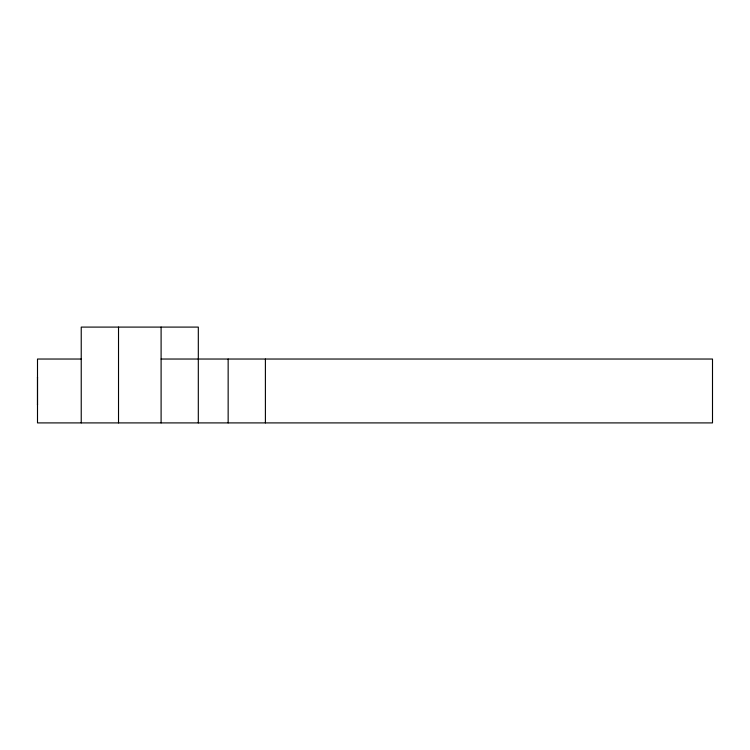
<?xml version="1.0" encoding="UTF-8"?>
<svg xmlns="http://www.w3.org/2000/svg" width="750" height="750" viewBox="0 0 750 750"><rect width="100%" height="100%" fill="white"/><g stroke="black" fill="none" stroke-linecap="round" stroke-linejoin="round"><path stroke-width="1.12" d="M81.234 359.034L37.5 359.034L37.5 422.906L712.5 422.906L712.5 359.034L161.1 359.034M37.5 377.597L37.5 377.128L37.5 404.803L37.5 404.334M265.397 359.034L265.406 422.906M228.15 359.034L228.15 422.906M198.309 422.906L198.319 327.094L81.234 327.094L81.234 422.906M161.1 327.094L161.1 422.906M118.519 327.094L118.519 422.906"/></g></svg>
